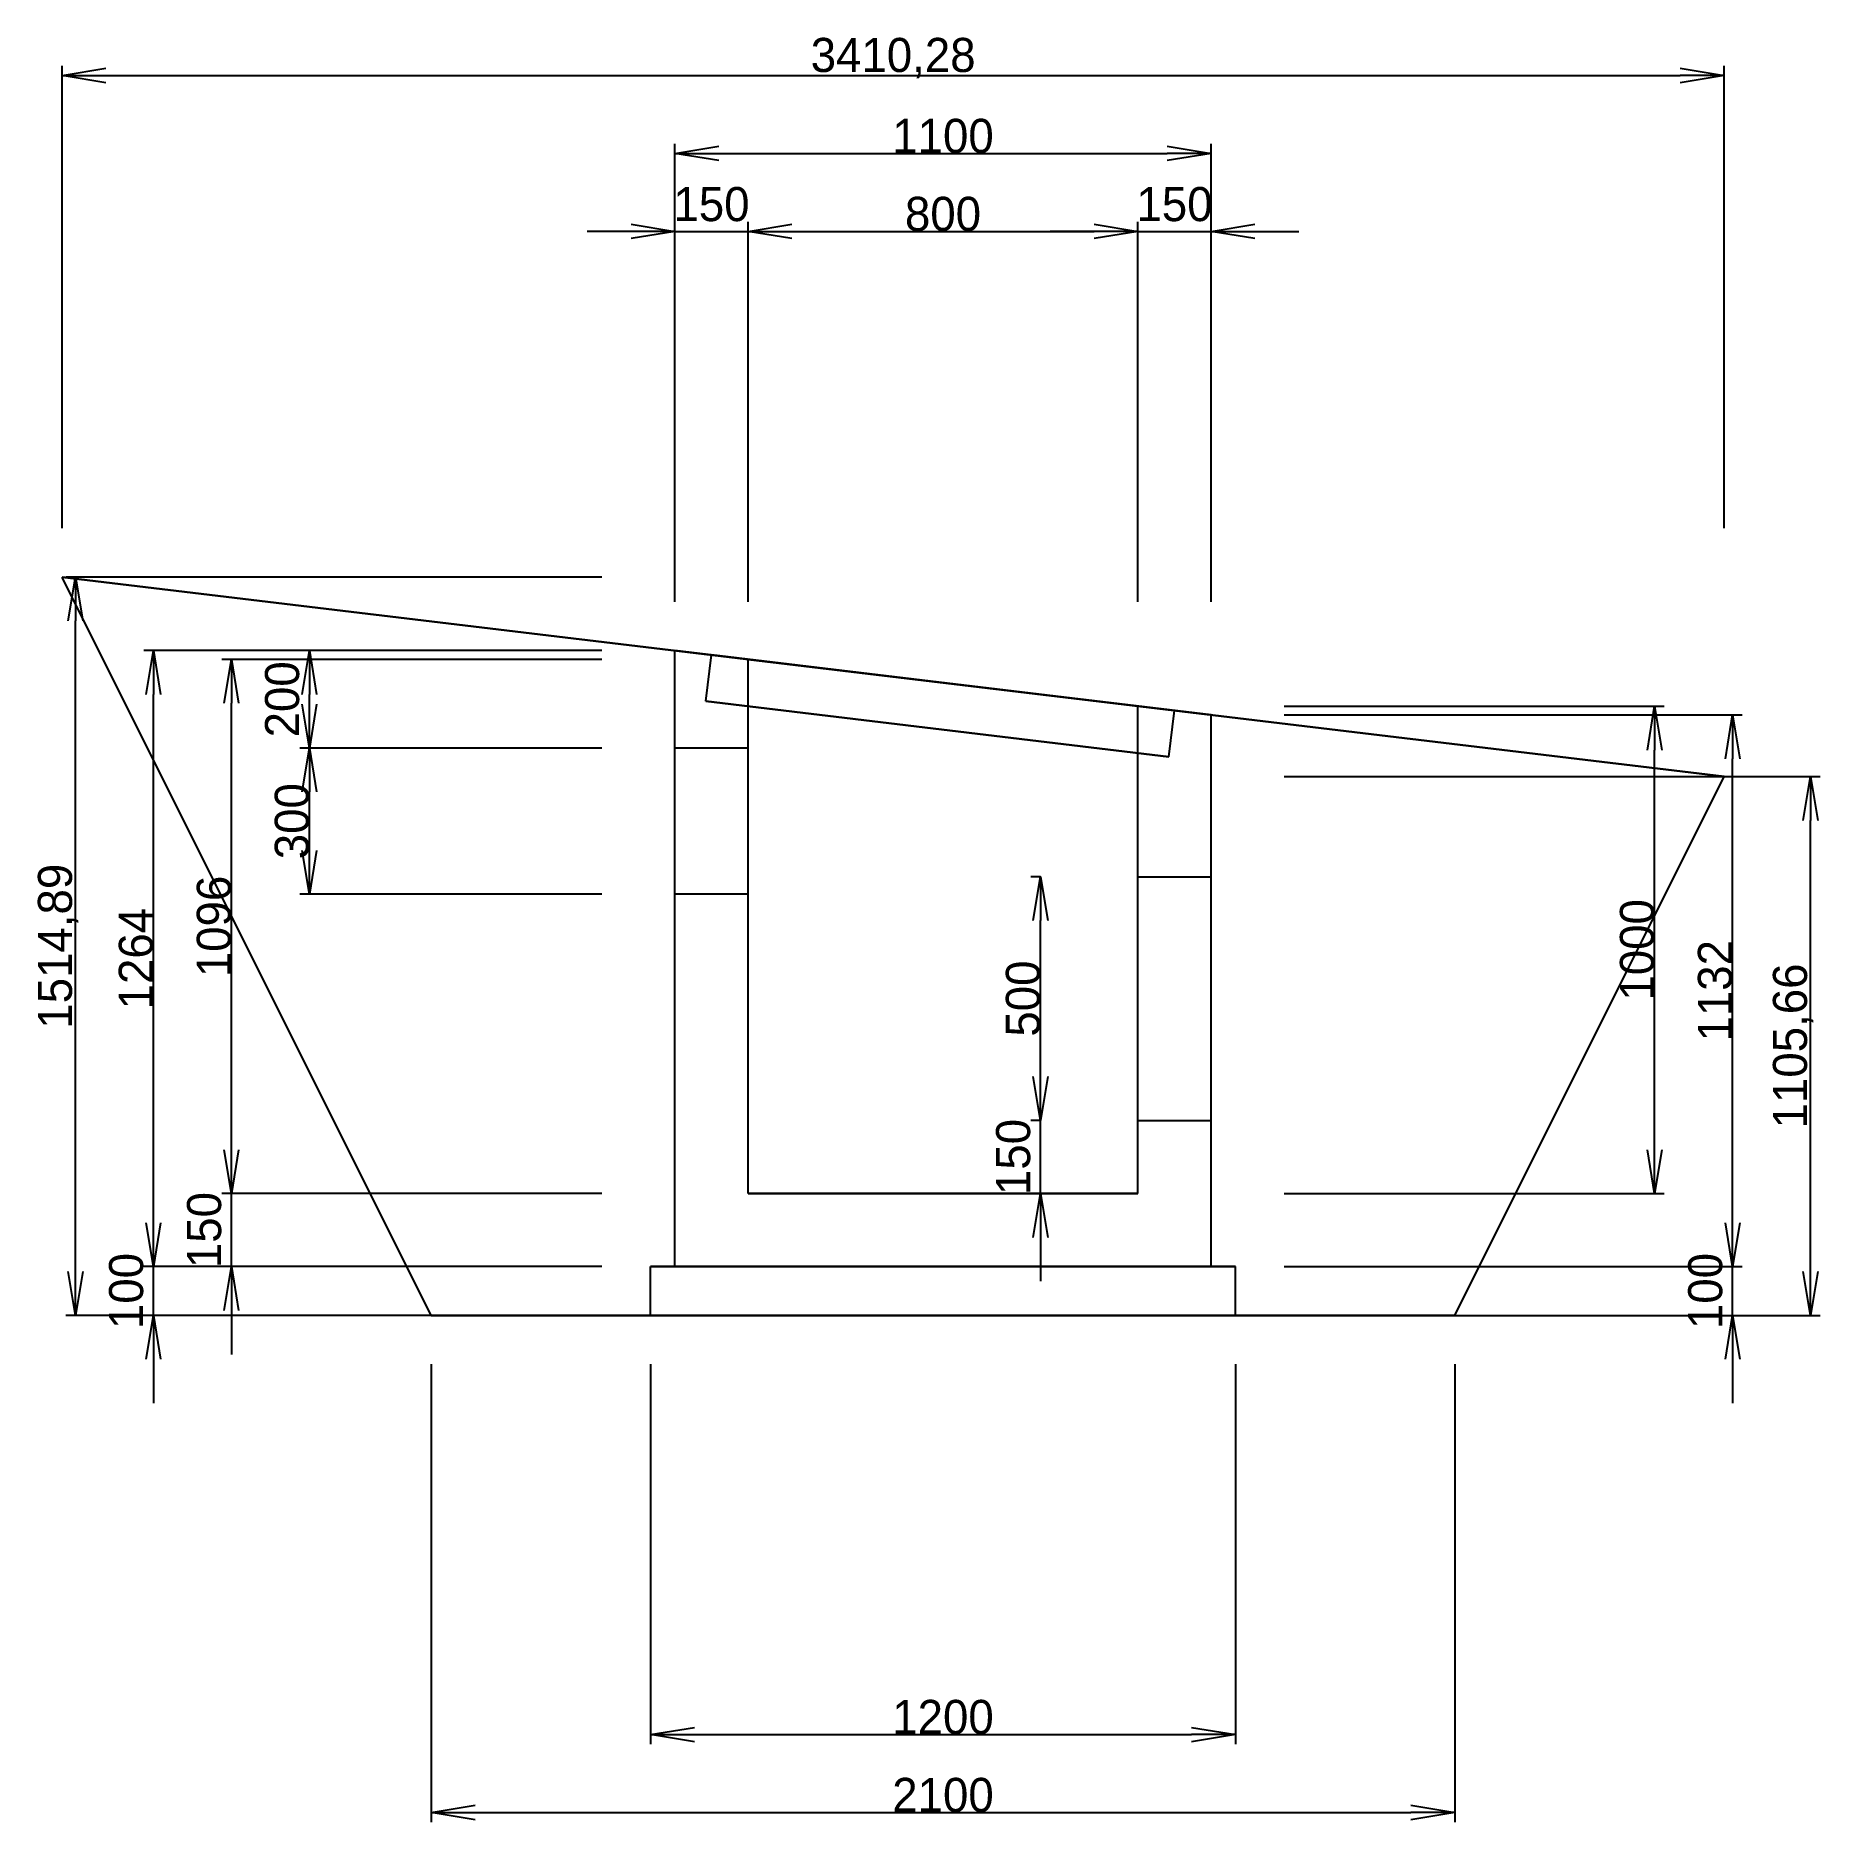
# Model space of a CAD drawing. Header units: millimetres. Extents: x -1862 to 1800, y -1040 to 2626.
import ezdxf

# ---------------------------------------------------------------- set-up
doc = ezdxf.new("R2010")
doc.units = ezdxf.units.MM
doc.linetypes.add('DASHED', pattern=[2, 2])
for name, color, linetype in [('MASU_BASE', 2, 'Continuous'), ('MASU_CONC', 7, 'Continuous'), ('MASU_DIM', 7, 'Continuous'), ('MASU_EARTH', 3, 'Continuous'), ('MASU_GRAT', 4, 'Continuous'), ('MASU_KIRI', 6, 'Continuous')]:
    doc.layers.add(name, color=color, linetype=linetype)
doc.dimstyles.new('MASU_DIM_STYLE', dxfattribs={"dimtxt": 70, "dimasz": 90, "dimexe": 20, "dimexo": 0, "dimtad": 1, "dimblk": 'OPEN', "dimblk1": 'OPEN', "dimblk2": 'OPEN', "dimcen": 2.5, "dimclrd": 7, "dimclre": 7, "dimclrt": 7, "dimazin": 3, "dimtfac": 1, "dimtmove": 0, "dimatfit": 3, "dimlwd": -4, "dimlwe": -4})

# ---------------------------------------------------------------- blocks, each defined once
blk = doc.blocks.new('_OPEN')
at = {"color": 0, "linetype": 'BYBLOCK'}
blk.add_line((0, 0), (-1, 0), dxfattribs=at)
blk.add_lwpolyline([(-1, 0.164), (0, 0), (-1, -0.164)], dxfattribs=at)
blk = doc.blocks.new('*D1')
at = {"color": 7}
for p, q in [((-550, 1464), (-550, 2244)), ((-400, 1464), (-400, 2244)), ((-640, 2224), (-730, 2224)), ((-550, 2224), (-400, 2224)), ((-310, 2224), (-220, 2224))]:
    blk.add_line(p, q, dxfattribs=at)
at = {"layer": 'Defpoints'}
for p in [(-550, 2224), (-550, 1464), (-400, 1464)]:
    blk.add_point(p, dxfattribs=at)
at = {"layer": 'MASU_DIM', "color": 7, "xscale": 90, "yscale": 90}
blk.add_blockref('_OPEN', (-550, 2224), dxfattribs=at)
at = {"layer": 'MASU_DIM', "color": 7, "xscale": 90, "yscale": 90, "rotation": 180}
blk.add_blockref('_OPEN', (-400, 2224), dxfattribs=at)
at = {"layer": 'MASU_DIM', "color": 7, "insert": (-475, 2279.625), "char_height": 70, "attachment_point": 5}
blk.add_mtext('150', dxfattribs=at)
blk = doc.blocks.new('*D2')
at = {"color": 7}
for p, q in [((-400, 1464), (-400, 2244)), ((400, 1464), (400, 2244)), ((-310, 2224), (310, 2224))]:
    blk.add_line(p, q, dxfattribs=at)
at = {"layer": 'Defpoints'}
for p in [(-400, 2224), (-400, 1464), (400, 1464)]:
    blk.add_point(p, dxfattribs=at)
at = {"layer": 'MASU_DIM', "color": 7, "xscale": 90, "yscale": 90, "rotation": 180}
blk.add_blockref('_OPEN', (-400, 2224), dxfattribs=at)
at = {"layer": 'MASU_DIM', "color": 7, "xscale": 90, "yscale": 90}
blk.add_blockref('_OPEN', (400, 2224), dxfattribs=at)
at = {"layer": 'MASU_DIM', "color": 7, "insert": (0, 2259.625), "char_height": 70, "attachment_point": 5}
blk.add_mtext('800', dxfattribs=at)
blk = doc.blocks.new('*D3')
at = {"color": 7}
for p, q in [((400, 1464), (400, 2244)), ((550, 1464), (550, 2244)), ((310, 2224), (220, 2224)), ((400, 2224), (550, 2224)), ((640, 2224), (730, 2224))]:
    blk.add_line(p, q, dxfattribs=at)
at = {"layer": 'Defpoints'}
for p in [(400, 2224), (400, 1464), (550, 1464)]:
    blk.add_point(p, dxfattribs=at)
at = {"layer": 'MASU_DIM', "color": 7, "xscale": 90, "yscale": 90}
blk.add_blockref('_OPEN', (400, 2224), dxfattribs=at)
at = {"layer": 'MASU_DIM', "color": 7, "xscale": 90, "yscale": 90, "rotation": 180}
blk.add_blockref('_OPEN', (550, 2224), dxfattribs=at)
at = {"layer": 'MASU_DIM', "color": 7, "insert": (475, 2279.625), "char_height": 70, "attachment_point": 5}
blk.add_mtext('150', dxfattribs=at)
blk = doc.blocks.new('*D4')
at = {"color": 7}
for p, q in [((-550, 1464), (-550, 2404)), ((-460, 2384), (460, 2384)), ((550, 1464), (550, 2404))]:
    blk.add_line(p, q, dxfattribs=at)
at = {"layer": 'Defpoints'}
for p in [(-550, 2384), (-550, 1464), (550, 1464)]:
    blk.add_point(p, dxfattribs=at)
at = {"layer": 'MASU_DIM', "color": 7, "xscale": 90, "yscale": 90, "rotation": 180}
blk.add_blockref('_OPEN', (-550, 2384), dxfattribs=at)
at = {"layer": 'MASU_DIM', "color": 7, "xscale": 90, "yscale": 90}
blk.add_blockref('_OPEN', (550, 2384), dxfattribs=at)
at = {"layer": 'MASU_DIM', "color": 7, "insert": (0, 2419.625), "char_height": 70, "attachment_point": 5}
blk.add_mtext('1100', dxfattribs=at)
blk = doc.blocks.new('*D5')
at = {"color": 7}
for p, q in [((-1807.4, 1614.9), (-1807.4, 2564)), ((-1717.4, 2544), (1512.8, 2544)), ((1602.8, 1614.9), (1602.8, 2564))]:
    blk.add_line(p, q, dxfattribs=at)
at = {"layer": 'Defpoints'}
for p in [(-1807.4, 2544), (-1807.4, 1614.9), (1602.8, 1614.9)]:
    blk.add_point(p, dxfattribs=at)
at = {"layer": 'MASU_DIM', "color": 7, "xscale": 90, "yscale": 90, "rotation": 180}
blk.add_blockref('_OPEN', (-1807.4, 2544), dxfattribs=at)
at = {"layer": 'MASU_DIM', "color": 7, "xscale": 90, "yscale": 90}
blk.add_blockref('_OPEN', (1602.8, 2544), dxfattribs=at)
at = {"layer": 'MASU_DIM', "color": 7, "insert": (-102.3, 2579.6), "char_height": 70, "attachment_point": 5}
blk.add_mtext('3410,28', dxfattribs=at)
blk = doc.blocks.new('*D6')
at = {"color": 7}
for p, q in [((-600, -100), (-600, -880)), ((600, -100), (600, -880)), ((-510, -860), (510, -860))]:
    blk.add_line(p, q, dxfattribs=at)
at = {"layer": 'Defpoints'}
for p in [(-600, -100), (600, -100), (-600, -860)]:
    blk.add_point(p, dxfattribs=at)
at = {"layer": 'MASU_DIM', "color": 7, "xscale": 90, "yscale": 90, "rotation": 180}
blk.add_blockref('_OPEN', (-600, -860), dxfattribs=at)
at = {"layer": 'MASU_DIM', "color": 7, "xscale": 90, "yscale": 90}
blk.add_blockref('_OPEN', (600, -860), dxfattribs=at)
at = {"layer": 'MASU_DIM', "color": 7, "insert": (0, -824.375), "char_height": 70, "attachment_point": 5}
blk.add_mtext('1200', dxfattribs=at)
blk = doc.blocks.new('*D7')
at = {"color": 7}
for p, q in [((-1050, -100), (-1050, -1040)), ((1050, -100), (1050, -1040)), ((-960, -1020), (960, -1020))]:
    blk.add_line(p, q, dxfattribs=at)
at = {"layer": 'Defpoints'}
for p in [(-1050, -100), (1050, -100), (-1050, -1020)]:
    blk.add_point(p, dxfattribs=at)
at = {"layer": 'MASU_DIM', "color": 7, "xscale": 90, "yscale": 90, "rotation": 180}
blk.add_blockref('_OPEN', (-1050, -1020), dxfattribs=at)
at = {"layer": 'MASU_DIM', "color": 7, "xscale": 90, "yscale": 90}
blk.add_blockref('_OPEN', (1050, -1020), dxfattribs=at)
at = {"layer": 'MASU_DIM', "color": 7, "insert": (0, -984.375), "char_height": 70, "attachment_point": 5}
blk.add_mtext('2100', dxfattribs=at)
blk = doc.blocks.new('*D8')
at = {"color": 7}
for p, q in [((200, 490), (200, 580)), ((200, 400), (180, 400)), ((200, 250), (200, 400)), ((200, 250), (180, 250)), ((200, 160), (200, 70))]:
    blk.add_line(p, q, dxfattribs=at)
at = {"layer": 'Defpoints'}
for p in [(200, 400), (200, 250), (200, 250)]:
    blk.add_point(p, dxfattribs=at)
at = {"layer": 'MASU_DIM', "color": 7, "xscale": 90, "yscale": 90}
for p, rotation in [((200, 400), 270), ((200, 250), 90)]:
    blk.add_blockref('_OPEN', p, dxfattribs=dict(at, rotation=rotation))
at = {"layer": 'MASU_DIM', "color": 7, "insert": (144.375, 325), "char_height": 70, "attachment_point": 5, "rotation": 90}
blk.add_mtext('150', dxfattribs=at)
blk = doc.blocks.new('*D9')
at = {"color": 7}
for p, q in [((200, 900), (180, 900)), ((200, 490), (200, 810)), ((200, 400), (180, 400))]:
    blk.add_line(p, q, dxfattribs=at)
at = {"layer": 'Defpoints'}
for p in [(200, 900), (200, 400), (200, 400)]:
    blk.add_point(p, dxfattribs=at)
at = {"layer": 'MASU_DIM', "color": 7, "xscale": 90, "yscale": 90}
for p, rotation in [((200, 900), 90), ((200, 400), 270)]:
    blk.add_blockref('_OPEN', p, dxfattribs=dict(at, rotation=rotation))
at = {"layer": 'MASU_DIM', "color": 7, "insert": (164.375, 650), "char_height": 70, "attachment_point": 5, "rotation": 90}
blk.add_mtext('500', dxfattribs=at)
blk = doc.blocks.new('*D10')
at = {"color": 7}
for p, q in [((-700, 1364), (-1320, 1364)), ((-1300, 1254), (-1300, 1274)), ((-700, 1164), (-1320, 1164))]:
    blk.add_line(p, q, dxfattribs=at)
at = {"layer": 'Defpoints'}
for p in [(-700, 1364), (-1300, 1164), (-700, 1164)]:
    blk.add_point(p, dxfattribs=at)
at = {"layer": 'MASU_DIM', "color": 7, "xscale": 90, "yscale": 90}
for p, rotation in [((-1300, 1364), 90), ((-1300, 1164), 270)]:
    blk.add_blockref('_OPEN', p, dxfattribs=dict(at, rotation=rotation))
at = {"layer": 'MASU_DIM', "color": 7, "insert": (-1355.625, 1264), "char_height": 70, "attachment_point": 5, "rotation": 90}
blk.add_mtext('200', dxfattribs=at)
blk = doc.blocks.new('*D11')
at = {"color": 7}
for p, q in [((-700, 1164), (-1320, 1164)), ((-1300, 954), (-1300, 1074)), ((-700, 864), (-1320, 864))]:
    blk.add_line(p, q, dxfattribs=at)
at = {"layer": 'Defpoints'}
for p in [(-700, 1164), (-1300, 864), (-700, 864)]:
    blk.add_point(p, dxfattribs=at)
at = {"layer": 'MASU_DIM', "color": 7, "xscale": 90, "yscale": 90}
for p, rotation in [((-1300, 1164), 90), ((-1300, 864), 270)]:
    blk.add_blockref('_OPEN', p, dxfattribs=dict(at, rotation=rotation))
at = {"layer": 'MASU_DIM', "color": 7, "insert": (-1335.625, 1014), "char_height": 70, "attachment_point": 5, "rotation": 90}
blk.add_mtext('300', dxfattribs=at)
blk = doc.blocks.new('*D12')
at = {"color": 7}
for p, q in [((-700, 1346), (-1480, 1346)), ((-1460, 340), (-1460, 1256)), ((-700, 250), (-1480, 250))]:
    blk.add_line(p, q, dxfattribs=at)
at = {"layer": 'Defpoints'}
for p in [(-700, 1346), (-1460, 250), (-700, 250)]:
    blk.add_point(p, dxfattribs=at)
at = {"layer": 'MASU_DIM', "color": 7, "xscale": 90, "yscale": 90}
for p, rotation in [((-1460, 1346), 90), ((-1460, 250), 270)]:
    blk.add_blockref('_OPEN', p, dxfattribs=dict(at, rotation=rotation))
at = {"layer": 'MASU_DIM', "color": 7, "insert": (-1495.625, 798), "char_height": 70, "attachment_point": 5, "rotation": 90}
blk.add_mtext('1096', dxfattribs=at)
blk = doc.blocks.new('*D13')
at = {"color": 7}
for p, q in [((-1460, 340), (-1460, 430)), ((-700, 250), (-1480, 250)), ((-1460, 100), (-1460, 250)), ((-700, 100), (-1480, 100)), ((-1460, 10), (-1460, -80))]:
    blk.add_line(p, q, dxfattribs=at)
at = {"layer": 'Defpoints'}
for p in [(-700, 250), (-1460, 100), (-700, 100)]:
    blk.add_point(p, dxfattribs=at)
at = {"layer": 'MASU_DIM', "color": 7, "xscale": 90, "yscale": 90}
for p, rotation in [((-1460, 250), 270), ((-1460, 100), 90)]:
    blk.add_blockref('_OPEN', p, dxfattribs=dict(at, rotation=rotation))
at = {"layer": 'MASU_DIM', "color": 7, "insert": (-1515.625, 175), "char_height": 70, "attachment_point": 5, "rotation": 90}
blk.add_mtext('150', dxfattribs=at)
blk = doc.blocks.new('*D14')
at = {"color": 7}
for p, q in [((-1620, 190), (-1620, 280)), ((-700, 100), (-1640, 100)), ((-1620, 0), (-1620, 100)), ((-700, 0), (-1640, 0)), ((-1620, -90), (-1620, -180))]:
    blk.add_line(p, q, dxfattribs=at)
at = {"layer": 'Defpoints'}
for p in [(-700, 100), (-1620, 0), (-700, 0)]:
    blk.add_point(p, dxfattribs=at)
at = {"layer": 'MASU_DIM', "color": 7, "xscale": 90, "yscale": 90}
for p, rotation in [((-1620, 100), 270), ((-1620, 0), 90)]:
    blk.add_blockref('_OPEN', p, dxfattribs=dict(at, rotation=rotation))
at = {"layer": 'MASU_DIM', "color": 7, "insert": (-1675.625, 50), "char_height": 70, "attachment_point": 5, "rotation": 90}
blk.add_mtext('100', dxfattribs=at)
blk = doc.blocks.new('*D15')
at = {"color": 7}
for p, q in [((-700, 1364), (-1640, 1364)), ((-1620, 190), (-1620, 1274)), ((-700, 100), (-1640, 100))]:
    blk.add_line(p, q, dxfattribs=at)
at = {"layer": 'Defpoints'}
for p in [(-700, 1364), (-1620, 100), (-700, 100)]:
    blk.add_point(p, dxfattribs=at)
at = {"layer": 'MASU_DIM', "color": 7, "xscale": 90, "yscale": 90}
for p, rotation in [((-1620, 1364), 90), ((-1620, 100), 270)]:
    blk.add_blockref('_OPEN', p, dxfattribs=dict(at, rotation=rotation))
at = {"layer": 'MASU_DIM', "color": 7, "insert": (-1655.625, 732), "char_height": 70, "attachment_point": 5, "rotation": 90}
blk.add_mtext('1264', dxfattribs=at)
blk = doc.blocks.new('*D16')
at = {"color": 7}
for p, q in [((-700, 1514.894), (-1800, 1514.894)), ((-1780, 90), (-1780, 1424.894)), ((-700, 0), (-1800, 0))]:
    blk.add_line(p, q, dxfattribs=at)
at = {"layer": 'Defpoints'}
for p in [(-700, 1514.894), (-1780, 0), (-700, 0)]:
    blk.add_point(p, dxfattribs=at)
at = {"layer": 'MASU_DIM', "color": 7, "xscale": 90, "yscale": 90}
for p, rotation in [((-1780, 1514.894), 90), ((-1780, 0), 270)]:
    blk.add_blockref('_OPEN', p, dxfattribs=dict(at, rotation=rotation))
at = {"layer": 'MASU_DIM', "color": 7, "insert": (-1815.625, 757.447), "char_height": 70, "attachment_point": 5, "rotation": 90}
blk.add_mtext('1514,89', dxfattribs=at)
blk = doc.blocks.new('*D17')
at = {"color": 7}
for p, q in [((700, 1250), (1480, 1250)), ((1460, 340), (1460, 1160)), ((700, 250), (1480, 250))]:
    blk.add_line(p, q, dxfattribs=at)
at = {"layer": 'Defpoints'}
for p in [(700, 1250), (700, 250), (1460, 250)]:
    blk.add_point(p, dxfattribs=at)
at = {"layer": 'MASU_DIM', "color": 7, "xscale": 90, "yscale": 90}
for p, rotation in [((1460, 1250), 90), ((1460, 250), 270)]:
    blk.add_blockref('_OPEN', p, dxfattribs=dict(at, rotation=rotation))
at = {"layer": 'MASU_DIM', "color": 7, "insert": (1424.375, 750), "char_height": 70, "attachment_point": 5, "rotation": 90}
blk.add_mtext('1000', dxfattribs=at)
blk = doc.blocks.new('*D18')
at = {"color": 7}
for p, q in [((1620, 190), (1620, 280)), ((700, 100), (1640, 100)), ((1620, 0), (1620, 100)), ((700, 0), (1640, 0)), ((1620, -90), (1620, -180))]:
    blk.add_line(p, q, dxfattribs=at)
at = {"layer": 'Defpoints'}
for p in [(700, 100), (700, 0), (1620, 0)]:
    blk.add_point(p, dxfattribs=at)
at = {"layer": 'MASU_DIM', "color": 7, "xscale": 90, "yscale": 90}
for p, rotation in [((1620, 100), 270), ((1620, 0), 90)]:
    blk.add_blockref('_OPEN', p, dxfattribs=dict(at, rotation=rotation))
at = {"layer": 'MASU_DIM', "color": 7, "insert": (1564.375, 50), "char_height": 70, "attachment_point": 5, "rotation": 90}
blk.add_mtext('100', dxfattribs=at)
blk = doc.blocks.new('*D19')
at = {"color": 7}
for p, q in [((700, 1232), (1640, 1232)), ((1620, 190), (1620, 1142)), ((700, 100), (1640, 100))]:
    blk.add_line(p, q, dxfattribs=at)
at = {"layer": 'Defpoints'}
for p in [(700, 1232), (700, 100), (1620, 100)]:
    blk.add_point(p, dxfattribs=at)
at = {"layer": 'MASU_DIM', "color": 7, "xscale": 90, "yscale": 90}
for p, rotation in [((1620, 1232), 90), ((1620, 100), 270)]:
    blk.add_blockref('_OPEN', p, dxfattribs=dict(at, rotation=rotation))
at = {"layer": 'MASU_DIM', "color": 7, "insert": (1584.375, 666), "char_height": 70, "attachment_point": 5, "rotation": 90}
blk.add_mtext('1132', dxfattribs=at)
blk = doc.blocks.new('*D20')
at = {"color": 7}
for p, q in [((700, 1105.66), (1800, 1105.66)), ((1780, 90), (1780, 1015.66)), ((700, 0), (1800, 0))]:
    blk.add_line(p, q, dxfattribs=at)
at = {"layer": 'Defpoints'}
for p in [(700, 1105.66), (700, 0), (1780, 0)]:
    blk.add_point(p, dxfattribs=at)
at = {"layer": 'MASU_DIM', "color": 7, "xscale": 90, "yscale": 90}
for p, rotation in [((1780, 1105.66), 90), ((1780, 0), 270)]:
    blk.add_blockref('_OPEN', p, dxfattribs=dict(at, rotation=rotation))
at = {"layer": 'MASU_DIM', "color": 7, "insert": (1744.375, 552.83), "char_height": 70, "attachment_point": 5, "rotation": 90}
blk.add_mtext('1105,66', dxfattribs=at)

msp = doc.modelspace()

# ---------------------------------------------------------------- linework, layer by layer
at = {"layer": 'MASU_BASE', "linetype": 'Continuous'}
for p, q in [((600, 100), (-600, 100)), ((-600, 100), (600, 100)), ((-600, 0), (-600, 100)), ((-600, 0), (-600, 100)), ((-600, 100), (-550, 100)), ((550, 100), (600, 100)), ((600, 0), (600, 100)), ((600, 0), (600, 100)), ((600, 0), (-600, 0)), ((-600, 0), (600, 0))]:
    msp.add_line(p, q, dxfattribs=at)
at = {"layer": 'MASU_CONC', "linetype": 'Continuous'}
for p, q in [((550, 1232), (-550, 1364)), ((-550, 1364), (550, 1232)), ((-550, 100), (-550, 1364)), ((-550, 100), (-550, 1364)), ((400, 1250), (-400, 1346)), ((-400, 1346), (400, 1250)), ((-400, 250), (-400, 1346)), ((-400, 250), (-400, 1346)), ((400, 250), (400, 1250)), ((400, 250), (400, 1250)), ((550, 100), (550, 1232)), ((550, 100), (550, 1232)), ((400, 250), (-400, 250)), ((-400, 250), (400, 250)), ((550, 100), (-550, 100)), ((-550, 100), (550, 100))]:
    msp.add_line(p, q, dxfattribs=at)
at = {"layer": 'MASU_EARTH', "linetype": 'DASHED'}
for p, q in [((1602.83, 1105.66), (-1807.447, 1514.894)), ((-1807.447, 1514.894), (1602.83, 1105.66)), ((-1050, 0), (-1807.447, 1514.894)), ((-1050, 0), (-1807.447, 1514.894)), ((1050, 0), (1602.83, 1105.66)), ((1050, 0), (1602.83, 1105.66)), ((1050, 0), (-1050, 0)), ((-1050, 0), (1050, 0))]:
    msp.add_line(p, q, dxfattribs=at)
at = {"layer": 'MASU_GRAT', "linetype": 'Continuous'}
for p, q in [((-486.4, 1260), (-475, 1355)), ((-486.4, 1260), (-475, 1355)), ((475, 1241), (-475, 1355)), ((-475, 1355), (475, 1241)), ((463.6, 1146), (-486.4, 1260)), ((-486.4, 1260), (463.6, 1146)), ((463.6, 1146), (475, 1241)), ((463.6, 1146), (475, 1241))]:
    msp.add_line(p, q, dxfattribs=at)
at = {"layer": 'MASU_KIRI', "linetype": 'DASHED'}
for p, q in [((-550, 864), (-550, 1164)), ((-400, 1164), (-550, 1164)), ((-400, 864), (-400, 1164)), ((400, 400), (400, 900)), ((400, 900), (550, 900)), ((550, 400), (550, 900)), ((-400, 864), (-550, 864)), ((400, 400), (550, 400))]:
    msp.add_line(p, q, dxfattribs=at)

# ---------------------------------------------------------------- dimensions: what is measured, and where the dimension line sits
at = {"layer": 'MASU_DIM'}
for base, p1, p2, picture, middle in [((-1807.447, 2544), (-1807.447, 1614.894), (1602.83, 1614.894), '*D5', (-102.308, 2579.625)), ((-550, 2384), (-550, 1464), (550, 1464), '*D4', (0, 2419.625)), ((-550, 2224), (-550, 1464), (-400, 1464), '*D1', (-475, 2279.625)), ((400, 2224), (400, 1464), (550, 1464), '*D3', (475, 2279.625)), ((-400, 2224), (-400, 1464), (400, 1464), '*D2', (0, 2259.625)), ((-1050, -1020), (-1050, -100), (1050, -100), '*D7', (0, -984.375)), ((-600, -860), (-600, -100), (600, -100), '*D6', (0, -824.375))]:
    dim = msp.add_linear_dim(base=base, p1=p1, p2=p2, dimstyle='MASU_DIM_STYLE', dxfattribs=at)
    dim.commit()
    dim.dimension.update_dxf_attribs({"geometry": picture, "text_midpoint": middle})
for base, p1, p2, picture, middle in [((-1780, 0), (-700, 0), (-700, 1514.894), '*D16', (-1815.625, 757.447)), ((-1620, 100), (-700, 100), (-700, 1364), '*D15', (-1655.625, 732)), ((-1300, 1164), (-700, 1164), (-700, 1364), '*D10', (-1355.625, 1264)), ((-1460, 250), (-700, 250), (-700, 1346), '*D12', (-1495.625, 798)), ((1460, 250), (700, 250), (700, 1250), '*D17', (1424.375, 750)), ((1620, 100), (700, 100), (700, 1232), '*D19', (1584.375, 666)), ((-1300, 864), (-700, 864), (-700, 1164), '*D11', (-1335.625, 1014)), ((1780, 0), (700, 0), (700, 1105.66), '*D20', (1744.375, 552.83)), ((200, 400), (200, 400), (200, 900), '*D9', (164.375, 650)), ((200, 250), (200, 250), (200, 400), '*D8', (144.375, 325)), ((-1460, 100), (-700, 100), (-700, 250), '*D13', (-1515.625, 175)), ((-1620, 0), (-700, 0), (-700, 100), '*D14', (-1675.625, 50)), ((1620, 0), (700, 0), (700, 100), '*D18', (1564.375, 50))]:
    dim = msp.add_linear_dim(base=base, p1=p1, p2=p2, angle=90, dimstyle='MASU_DIM_STYLE', dxfattribs=at)
    dim.commit()
    dim.dimension.update_dxf_attribs({"geometry": picture, "text_midpoint": middle})

doc.saveas('drawing.dxf')
